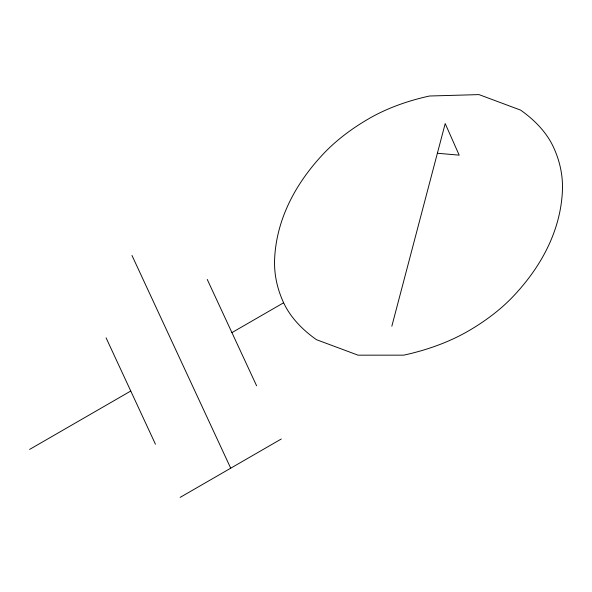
<?xml version="1.0" encoding="UTF-8"?>
<svg xmlns="http://www.w3.org/2000/svg" width="592" height="592" viewBox="0 0 592 592"><rect width="100%" height="100%" fill="white"/><g stroke="black" fill="none" stroke-linecap="round" stroke-linejoin="round"><path stroke-width="0.89" d="M391.837 326.199L445.199 123.573L459.185 155.156L437.384 153.247M29.6 449.424L130.765 391.023M231.923 332.615L283.635 302.764A266.97 154.135 0 0 1 274.636 258.697A403.315 232.856 0 0 1 323.195 154.068A266.97 154.135 0 0 1 369.149 118.511A170.459 98.413 0 0 1 429.548 96.008L478.987 94.602L520.575 110.097A170.459 98.413 0 0 1 553.402 147.016A266.97 154.135 0 0 1 562.4 191.075A403.315 232.856 0 0 1 513.841 295.704A266.97 154.135 0 0 1 467.887 331.268A180.997 104.495 0 0 1 403.751 355.156L358.049 355.17L316.461 339.682A170.459 98.413 0 0 1 283.635 302.764M180.131 497.398L281.296 438.99M207.237 279.424L256.61 385.806M131.972 255.441L230.717 468.198M106.079 337.832L155.444 444.207"/></g></svg>
